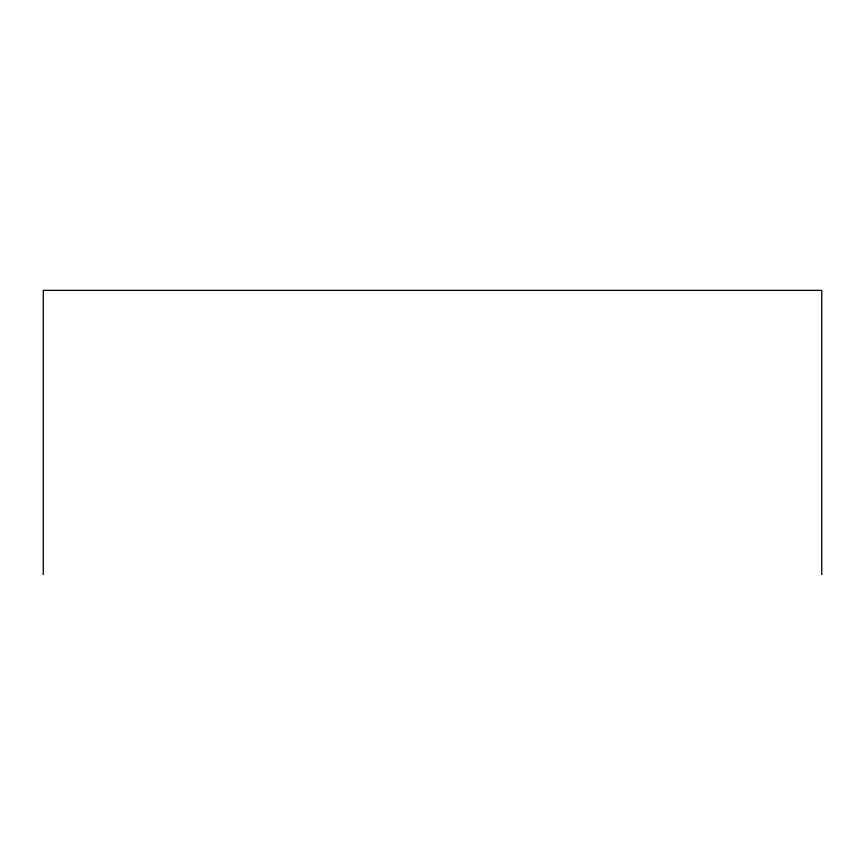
<?xml version="1.0" encoding="UTF-8"?>
<svg xmlns="http://www.w3.org/2000/svg" width="865" height="865" viewBox="0 0 865 865"><rect width="100%" height="100%" fill="white"/><g stroke="black" fill="none" stroke-linecap="round" stroke-linejoin="round"><path stroke-width="1.3" d="M821.75 574.63L821.75 290.37L43.25 290.37L43.25 574.63"/></g></svg>
